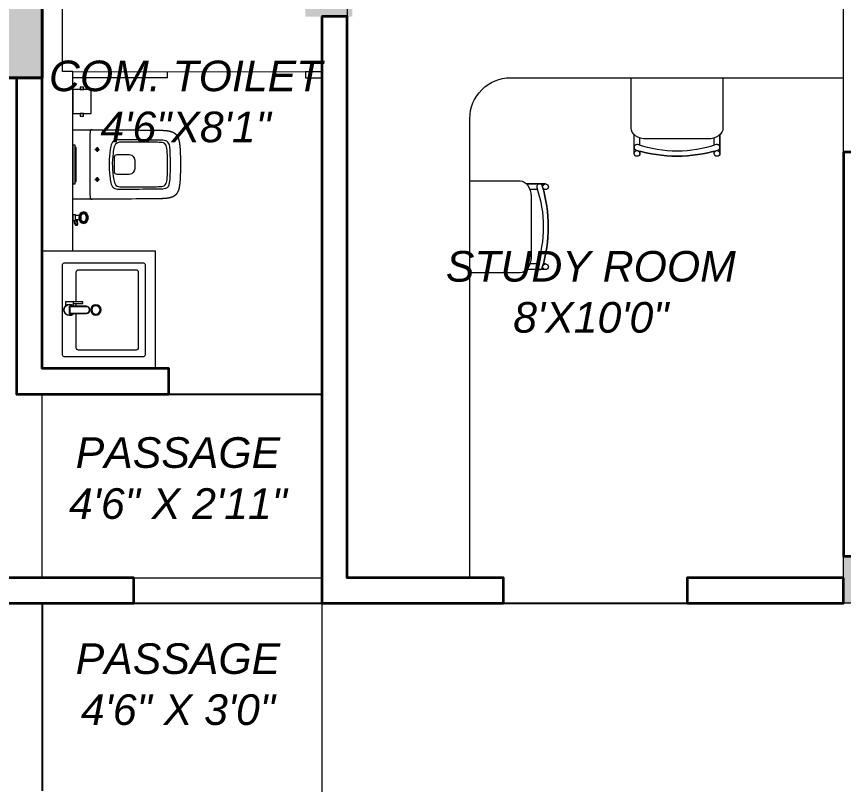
# Model space of a CAD drawing. Header units: millimetres. Extents: x 0 to 125073, y 0 to 71249.
# Drawn here: x 88084 to 92134, y 53511 to 57309 of the extents above; entities that cross this region are included whole.
import ezdxf
from ezdxf.lldxf.tags import DXFTag

# ---------------------------------------------------------------- set-up
doc = ezdxf.new("R2010")
doc.units = ezdxf.units.MM
doc.linetypes.add('DASH', pattern=[1, 0.5, -0.5])
for name, color, linetype, lineweight in [('DA_CARPET AREA RERA', 30, 'Continuous', 9), ('DA_COLUMN', 40, 'Continuous', 40), ('DA_DOTTED LINES', 8, 'DASH', 5), ('DA_TEXT IN SQ.FT', 193, 'Continuous', 9), ('DA_WALL', 7, 'Continuous', 35)]:
    doc.layers.add(name, color=color, linetype=linetype, lineweight=lineweight)
doc.layers.add('DA_COLUMN HATCH', color=251, linetype='Continuous')
doc.layers.add('DA_DOOR', color=35, linetype='Continuous')
doc.layers.add('DA_FURNITURE', color=102, linetype='Continuous', lineweight=5, true_color=0xc2666666)
doc.layers.add('DA_FURNITURE HIDDEN', color=102, linetype='Continuous', lineweight=5, true_color=0xc2666666)
doc.styles.get("Standard").update_dxf_attribs({"font": 'arial.ttf'})
tags = doc.linetypes.add('( Hidden )', pattern=[0.375, 0.25, -0.125]).pattern_tags.tags
tags[6:7] = [DXFTag(74, 4), DXFTag(75, 0), DXFTag(340, '0'), DXFTag(46, 1.0), DXFTag(50, 0.0), DXFTag(44, 0.0), DXFTag(45, 0.0)]
tags[4:5] = [DXFTag(74, 4), DXFTag(75, 0), DXFTag(340, '0'), DXFTag(46, 1.0), DXFTag(50, 0.0), DXFTag(44, 0.0), DXFTag(45, 0.0)]

# ---------------------------------------------------------------- blocks, each defined once
blk = doc.blocks.new('HYERY')
at = {"layer": 'DA_FURNITURE'}
for p, q in [((6069.1593, 1439.1836), (6069.1593, 1439.276)), ((6069.1873, 1439.223), (6069.1873, 1439.2596)), ((6069.5513, 1439.223), (6069.5513, 1439.2596)), ((6069.5793, 1439.1836), (6069.5793, 1439.276)), ((6069.1593, 1439.2128), (6069.1593, 1439.2144)), ((6069.5793, 1439.2128), (6069.5793, 1439.2144)), ((6069.1873, 1439.1836), (6069.1873, 1439.1943)), ((6069.5513, 1439.1836), (6069.5513, 1439.1944)), ((6068.7249, 1439.0338), (6068.6325, 1439.0338)), ((6068.6856, 1439.0058), (6068.649, 1439.0058)), ((6068.6957, 1439.0338), (6068.6941, 1439.0338)), ((6068.7249, 1439.0058), (6068.7142, 1439.0058)), ((6068.6856, 1438.6418), (6068.649, 1438.6418)), ((6068.7249, 1438.6418), (6068.7143, 1438.6418)), ((6068.7249, 1438.6138), (6068.6325, 1438.6138)), ((6068.6957, 1438.6138), (6068.6941, 1438.6138))]:
    blk.add_line(p, q, dxfattribs=at)
for points in [[(6070.1843, 1440.1542), (6067.7543, 1440.1542), (6067.7543, 1437.1042), (6068.3543, 1437.1042), (6068.3543, 1439.3542, -0.414214), (6068.5543, 1439.5542), (6070.1843, 1439.5542)], [(6069.1443, 1439.5542), (6069.5943, 1439.5542), (6069.5943, 1439.3079), (6069.5943, 1439.3079), (6069.5929, 1439.2974), (6069.5886, 1439.2874), (6069.5817, 1439.2781), (6069.5793, 1439.276), (6069.5793, 1439.1836, -0.414214), (6069.5653, 1439.1696, -0.414214), (6069.5513, 1439.1836), (6069.5513, 1439.1944), (6069.5448, 1439.1925), (6069.5202, 1439.1865), (6069.4953, 1439.1815), (6069.4703, 1439.1773), (6069.4451, 1439.1741), (6069.4199, 1439.1718), (6069.3945, 1439.1704), (6069.3693, 1439.1699), (6069.3441, 1439.1704), (6069.3188, 1439.1718), (6069.2936, 1439.1741), (6069.2684, 1439.1773), (6069.2434, 1439.1815), (6069.2185, 1439.1865), (6069.1939, 1439.1925), (6069.1873, 1439.1944), (6069.1873, 1439.1836, -0.414214), (6069.1733, 1439.1696, -0.414214), (6069.1593, 1439.1836), (6069.1593, 1439.276), (6069.157, 1439.2781), (6069.15, 1439.2874), (6069.1458, 1439.2974), (6069.1443, 1439.3079)], [(6068.3543, 1438.5988), (6068.3543, 1439.0488), (6068.6007, 1439.0488), (6068.6007, 1439.0488), (6068.6111, 1439.0474), (6068.6212, 1439.0431), (6068.6305, 1439.0362), (6068.6325, 1439.0338), (6068.7249, 1439.0338, -0.414214), (6068.7389, 1439.0198, -0.414214), (6068.7249, 1439.0058), (6068.7142, 1439.0058), (6068.7161, 1438.9993), (6068.722, 1438.9747), (6068.7271, 1438.9498), (6068.7312, 1438.9248), (6068.7345, 1438.8996), (6068.7368, 1438.8744), (6068.7382, 1438.849), (6068.7386, 1438.8238), (6068.7382, 1438.7986), (6068.7368, 1438.7733), (6068.7345, 1438.7481), (6068.7312, 1438.7229), (6068.7271, 1438.6979), (6068.722, 1438.673), (6068.7161, 1438.6484), (6068.7142, 1438.6418), (6068.7249, 1438.6418, -0.414214), (6068.7389, 1438.6278, -0.414214), (6068.7249, 1438.6138), (6068.6325, 1438.6138), (6068.6305, 1438.6115), (6068.6212, 1438.6045), (6068.6111, 1438.6003), (6068.6007, 1438.5988)]]:
    blk.add_lwpolyline(points, format="xyb", close=True, dxfattribs=at)
for points in [[(6069.5943, 1439.5542), (6069.5943, 1439.3079), (6069.5943, 1439.3079), (6069.5929, 1439.2974), (6069.5886, 1439.2874), (6069.5817, 1439.2781), (6069.5724, 1439.27), (6069.561, 1439.2633), (6069.548, 1439.2583), (6069.5339, 1439.2553), (6069.5193, 1439.2542), (6069.2193, 1439.2542), (6069.2193, 1439.2542), (6069.2047, 1439.2553), (6069.1906, 1439.2583), (6069.1777, 1439.2633), (6069.1663, 1439.27), (6069.157, 1439.2781), (6069.15, 1439.2874), (6069.1458, 1439.2974), (6069.1443, 1439.3079), (6069.1443, 1439.5542)], [(6068.3543, 1439.0488), (6068.6007, 1439.0488), (6068.6007, 1439.0488), (6068.6111, 1439.0474), (6068.6212, 1439.0431), (6068.6305, 1439.0362), (6068.6386, 1439.0269), (6068.6453, 1439.0155), (6068.6503, 1439.0025), (6068.6533, 1438.9885), (6068.6543, 1438.9738), (6068.6543, 1438.6738), (6068.6543, 1438.6738), (6068.6533, 1438.6592), (6068.6503, 1438.6451), (6068.6453, 1438.6322), (6068.6386, 1438.6208), (6068.6305, 1438.6115), (6068.6212, 1438.6045), (6068.6111, 1438.6003), (6068.6007, 1438.5988), (6068.3543, 1438.5988)]]:
    blk.add_lwpolyline(points, dxfattribs=at)
for points in [[(6069.5694, 1439.1994), (6069.5719, 1439.2005), (6069.5742, 1439.202), (6069.5761, 1439.2039), (6069.5777, 1439.2062), (6069.5787, 1439.2087), (6069.5793, 1439.2114), (6069.5793, 1439.2142), (6069.5787, 1439.2168), (6069.5777, 1439.2194), (6069.5762, 1439.2217), (6069.5743, 1439.2236), (6069.572, 1439.2252), (6069.5695, 1439.2262), (6069.5668, 1439.2268), (6069.564, 1439.2268), (6069.5613, 1439.2263), (6069.5379, 1439.2189), (6069.5143, 1439.2125), (6069.4905, 1439.207), (6069.4665, 1439.2026), (6069.4423, 1439.1991), (6069.418, 1439.1966), (6069.3936, 1439.1952), (6069.3693, 1439.1947), (6069.3451, 1439.1952), (6069.3207, 1439.1966), (6069.2964, 1439.1991), (6069.2722, 1439.2026), (6069.2481, 1439.207), (6069.2243, 1439.2125), (6069.2007, 1439.2189), (6069.1773, 1439.2263), (6069.1746, 1439.2268), (6069.1719, 1439.2268), (6069.1692, 1439.2262), (6069.1667, 1439.2252), (6069.1644, 1439.2236), (6069.1625, 1439.2217), (6069.161, 1439.2194), (6069.1599, 1439.2168), (6069.1594, 1439.2142), (6069.1594, 1439.2114), (6069.16, 1439.2087), (6069.161, 1439.2062), (6069.1625, 1439.2039), (6069.1645, 1439.202), (6069.1668, 1439.2005), (6069.1693, 1439.1994), (6069.1939, 1439.1925), (6069.2185, 1439.1865), (6069.2434, 1439.1815), (6069.2684, 1439.1773), (6069.2936, 1439.1741), (6069.3188, 1439.1718), (6069.3441, 1439.1704), (6069.3693, 1439.1699), (6069.3945, 1439.1704), (6069.4199, 1439.1718), (6069.4451, 1439.1741), (6069.4703, 1439.1773), (6069.4953, 1439.1815), (6069.5202, 1439.1865), (6069.5448, 1439.1925), (6069.5694, 1439.1994)], [(6068.7091, 1439.0239), (6068.7081, 1439.0264), (6068.7066, 1439.0287), (6068.7047, 1439.0306), (6068.7024, 1439.0322), (6068.6999, 1439.0332), (6068.6972, 1439.0338), (6068.6944, 1439.0338), (6068.6917, 1439.0332), (6068.6892, 1439.0322), (6068.6869, 1439.0307), (6068.685, 1439.0288), (6068.6834, 1439.0265), (6068.6824, 1439.024), (6068.6818, 1439.0213), (6068.6818, 1439.0185), (6068.6823, 1439.0158), (6068.6897, 1438.9924), (6068.6961, 1438.9688), (6068.7015, 1438.945), (6068.706, 1438.921), (6068.7095, 1438.8968), (6068.7119, 1438.8725), (6068.7134, 1438.8481), (6068.7139, 1438.8238), (6068.7134, 1438.7996), (6068.7119, 1438.7752), (6068.7095, 1438.7509), (6068.706, 1438.7267), (6068.7015, 1438.7027), (6068.6961, 1438.6788), (6068.6897, 1438.6552), (6068.6823, 1438.6318), (6068.6818, 1438.6291), (6068.6818, 1438.6264), (6068.6824, 1438.6237), (6068.6834, 1438.6212), (6068.685, 1438.6189), (6068.6869, 1438.617), (6068.6892, 1438.6155), (6068.6917, 1438.6144), (6068.6944, 1438.6139), (6068.6972, 1438.6139), (6068.6999, 1438.6145), (6068.7024, 1438.6155), (6068.7047, 1438.617), (6068.7066, 1438.619), (6068.7081, 1438.6213), (6068.7091, 1438.6238), (6068.7161, 1438.6484), (6068.722, 1438.673), (6068.7271, 1438.6979), (6068.7313, 1438.7229), (6068.7345, 1438.7481), (6068.7368, 1438.7733), (6068.7382, 1438.7986), (6068.7386, 1438.8238), (6068.7382, 1438.849), (6068.7368, 1438.8744), (6068.7345, 1438.8996), (6068.7313, 1438.9248), (6068.7271, 1438.9498), (6068.722, 1438.9747), (6068.7161, 1438.9993), (6068.7091, 1439.0239)]]:
    blk.add_lwpolyline(points, close=True, dxfattribs=at)
for centre in [(6069.1733, 1439.1836), (6069.5653, 1439.1836), (6068.7249, 1439.0198), (6068.7249, 1438.6278)]:
    blk.add_circle(centre, 0.014, dxfattribs=at)
blk = doc.blocks.new('A$C7B5F7F67-flat-2-flat-1-flat-2')
at = {"layer": 'DA_FURNITURE', "ltscale": 8}
for p, q in [((0.36, -0.0338), (0.0788, -0.0338)), ((0.0675, -0.045), (0.0675, -0.2128)), ((0.3713, -0.4163), (0.3713, -0.045)), ((0.0675, -0.2484), (0.0675, -0.2614)), ((0.0675, -0.2696), (0.0675, -0.4163)), ((0.0788, -0.4275), (0.36, -0.4275))]:
    blk.add_line(p, q, dxfattribs=at)
at = {"layer": 'DA_FURNITURE'}
for points in [[(0.0113, -0.4613), (0.3938, -0.4613), (0.3967, -0.4609), (0.3994, -0.4597), (0.4017, -0.458), (0.4035, -0.4556), (0.4046, -0.4529), (0.405, -0.45), (0.405, -0.0113), (0.4046, -0.0083), (0.4035, -0.0056), (0.4017, -0.0033), (0.3994, -0.0015), (0.3967, -0.0004), (0.3938, 0), (0.0113, 0), (0.0083, -0.0004), (0.0056, -0.0015), (0.0033, -0.0033), (0.0015, -0.0056), (0.0004, -0.0083), (0, -0.0113), (0, -0.45), (0.0004, -0.4529), (0.0015, -0.4556), (0.0033, -0.458), (0.0056, -0.4597), (0.0083, -0.4609)], [(0.1171, -0.2484), (0.0342, -0.2484), (0.0342, -0.2128), (0.1171, -0.2128), (0.126, -0.2152), (0.1325, -0.2217), (0.1349, -0.2306), (0.1325, -0.2395), (0.126, -0.246)], [(0.1171, -0.2463), (0.0363, -0.2463), (0.0363, -0.215), (0.1171, -0.215), (0.1249, -0.2171), (0.1307, -0.2228), (0.1327, -0.2306), (0.1307, -0.2384), (0.1249, -0.2442)], [(0.052, -0.2696), (0.052, -0.2614), (0.0997, -0.2614), (0.0997, -0.2696)]]:
    blk.add_lwpolyline(points, close=True, dxfattribs=at)
for points in [[(0.1171, -0.2128), (0.0342, -0.2128), (0.0342, -0.2484), (0.1171, -0.2484)], [(0.0163, -0.2523), (0.0163, -0.2523), (0.0163, -0.2724), (0.052, -0.2724), (0.052, -0.2524)]]:
    blk.add_lwpolyline(points, dxfattribs=at)
at = {"layer": 'DA_FURNITURE', "ltscale": 8}
for radius in [0.0253, 0.0205]:
    blk.add_circle((0.1637, -0.2304), radius, dxfattribs=at)
for centre, radius, start, end in [((0.0788, -0.045), 0.0113, 90, 180), ((0.36, -0.045), 0.0113, 360, 90), ((0.0342, -0.2306), 0.0281, 39.2551, 320.7449), ((0.0342, -0.2306), 0.026, 43.2723, 316.7277), ((0.0788, -0.4163), 0.0113, 180, 270), ((0.36, -0.4163), 0.0113, 270, 360)]:
    blk.add_arc(centre, radius, start, end, dxfattribs=at)
blk = doc.blocks.new('wc2')
at = {"layer": 'DA_FURNITURE'}
for p, q in [((-0.5973, -0.2609), (-0.6148, -0.2609)), ((-0.5973, -0.2814), (-0.6148, -0.2814))]:
    blk.add_line(p, q, dxfattribs=at)
for points in [[(-0.5758, 0.3562), (-0.5758, 0.3678), (-0.5921, 0.3678), (-0.5921, 0.3562)], [(-0.5384, 0.2388), (-0.5384, 0.3562), (-0.6288, 0.3562), (-0.6288, 0.2388)], [(-0.5758, 0.2257), (-0.5758, 0.2388), (-0.5921, 0.2388), (-0.5921, 0.2257)], [(-0.6288, -0.1808), (-0.6288, 0.0535), (-0.6288, 0.1121), (-0.6288, 0.1414), (-0.6288, 0.1561), (-0.6288, 0.1597), (-0.6288, 0.16), (-0.6288, 0.16), (-0.6288, 0.1601), (-0.6288, 0.1601), (-0.6288, 0.1601), (-0.6288, 0.1601), (-0.6287, 0.1601), (-0.6287, 0.1601), (-0.6285, 0.1601), (-0.6281, 0.1601), (-0.6277, 0.1601), (-0.6273, 0.1601), (-0.6269, 0.1601), (-0.6265, 0.1601), (-0.6261, 0.1601), (-0.6257, 0.1601), (-0.6253, 0.1601), (-0.6248, 0.1601), (-0.6244, 0.1601), (-0.624, 0.1601), (-0.6236, 0.1601), (-0.6231, 0.1601), (-0.6227, 0.1601), (-0.6223, 0.1601), (-0.6218, 0.1601), (-0.6214, 0.16), (-0.6209, 0.16), (-0.6205, 0.16), (-0.62, 0.16), (-0.6196, 0.16), (-0.6191, 0.16), (-0.6186, 0.16), (-0.6182, 0.16), (-0.6177, 0.16), (-0.6172, 0.16), (-0.6168, 0.16), (-0.6163, 0.16), (-0.6158, 0.16), (-0.6148, 0.16), (-0.6138, 0.16), (-0.6128, 0.16), (-0.6118, 0.16), (-0.6108, 0.16), (-0.6098, 0.16), (-0.6088, 0.16), (-0.6077, 0.16), (-0.6067, 0.16), (-0.6056, 0.16), (-0.6046, 0.16), (-0.6035, 0.16), (-0.6024, 0.16), (-0.6013, 0.16), (-0.6003, 0.16), (-0.5992, 0.16), (-0.5981, 0.16), (-0.597, 0.16), (-0.5958, 0.16), (-0.5947, 0.16), (-0.5936, 0.16), (-0.5925, 0.16), (-0.5914, 0.16), (-0.5902, 0.16), (-0.588, 0.16), (-0.5857, 0.16), (-0.5811, 0.16), (-0.5788, 0.16), (-0.5766, 0.16), (-0.5743, 0.16), (-0.572, 0.16), (-0.5709, 0.16), (-0.5698, 0.16), (-0.5687, 0.16), (-0.5675, 0.16), (-0.5664, 0.16), (-0.5653, 0.16), (-0.5642, 0.16), (-0.5631, 0.16), (-0.562, 0.16), (-0.5609, 0.16), (-0.5599, 0.16), (-0.5588, 0.16), (-0.5577, 0.16), (-0.5567, 0.16), (-0.5556, 0.16), (-0.5546, 0.16), (-0.5535, 0.16), (-0.5525, 0.16), (-0.5515, 0.16), (-0.5505, 0.16), (-0.5495, 0.16), (-0.5485, 0.16), (-0.5475, 0.16), (-0.5471, 0.16), (-0.5466, 0.16), (-0.5461, 0.16), (-0.5456, 0.16), (-0.5452, 0.16), (-0.5447, 0.16), (-0.5442, 0.16), (-0.5438, 0.16), (-0.5433, 0.16), (-0.5428, 0.16), (-0.5424, 0.16), (-0.5419, 0.16), (-0.5415, 0.16), (-0.541, 0.16), (-0.5406, 0.16), (-0.5402, 0.16), (-0.5397, 0.1599), (-0.5393, 0.1599), (-0.5389, 0.1599), (-0.5385, 0.1599), (-0.538, 0.1599), (-0.5376, 0.1599), (-0.5372, 0.1599), (-0.5368, 0.1599), (-0.5364, 0.1599), (-0.536, 0.1599), (-0.5356, 0.1599), (-0.5352, 0.1599), (-0.5348, 0.1599), (-0.5344, 0.1599), (-0.5343, 0.1599), (-0.5343, 0.1599), (-0.5343, 0.1599), (-0.5343, 0.1599), (-0.5343, 0.1599), (-0.5343, 0.1599), (-0.5342, 0.1599), (-0.5342, 0.1599), (-0.534, 0.1599), (-0.5333, 0.1599), (-0.5304, 0.1599), (-0.5276, 0.1599), (-0.5219, 0.1598), (-0.519, 0.1598), (-0.5183, 0.1598), (-0.5179, 0.1598), (-0.5178, 0.1598), (-0.5177, 0.1598), (-0.5177, 0.1598), (-0.5177, 0.1598), (-0.5177, 0.1598), (-0.5176, 0.1598), (-0.5176, 0.1598), (-0.5174, 0.1598), (-0.5167, 0.1598), (-0.5052, 0.1597), (-0.4938, 0.1596), (-0.4824, 0.1595), (-0.4709, 0.1594), (-0.4595, 0.1594), (-0.4138, 0.1591), (-0.4023, 0.1591), (-0.3909, 0.159), (-0.3852, 0.1589), (-0.3794, 0.1589), (-0.368, 0.1588), (-0.3451, 0.1587), (-0.3222, 0.1585), (-0.2993, 0.1583), (-0.2878, 0.1583), (-0.2763, 0.1582), (-0.2649, 0.1581), (-0.2534, 0.1581), (-0.252, 0.1581), (-0.2516, 0.1581), (-0.2515, 0.1581), (-0.2514, 0.1581), (-0.2514, 0.1581), (-0.2513, 0.1581), (-0.2513, 0.1581), (-0.251, 0.158), (-0.2495, 0.158), (-0.2467, 0.158), (-0.241, 0.158), (-0.2353, 0.158), (-0.2296, 0.1579), (-0.2267, 0.1579), (-0.2239, 0.1579), (-0.221, 0.1579), (-0.2182, 0.1578), (-0.2153, 0.1578), (-0.2124, 0.1577), (-0.2096, 0.1577), (-0.2067, 0.1576), (-0.2039, 0.1576), (-0.201, 0.1575), (-0.1982, 0.1574), (-0.1968, 0.1573), (-0.1953, 0.1573), (-0.1939, 0.1572), (-0.1925, 0.1572), (-0.1911, 0.1571), (-0.1896, 0.157), (-0.1882, 0.157), (-0.1868, 0.1569), (-0.1854, 0.1568), (-0.185, 0.1568), (-0.185, 0.1568), (-0.185, 0.1568), (-0.185, 0.1568), (-0.1849, 0.1568), (-0.1849, 0.1568), (-0.1848, 0.1568), (-0.1845, 0.1568), (-0.1831, 0.1567), (-0.1817, 0.1566), (-0.1804, 0.1565), (-0.179, 0.1564), (-0.1777, 0.1563), (-0.1763, 0.1562), (-0.1749, 0.1561), (-0.1736, 0.156), (-0.1722, 0.1558), (-0.1708, 0.1557), (-0.1695, 0.1555), (-0.1681, 0.1554), (-0.1668, 0.1552), (-0.1661, 0.1551), (-0.1654, 0.155), (-0.1647, 0.1549), (-0.164, 0.1548), (-0.1634, 0.1547), (-0.1627, 0.1546), (-0.162, 0.1545), (-0.1613, 0.1544), (-0.1607, 0.1542), (-0.16, 0.1541), (-0.1593, 0.154), (-0.1586, 0.1539), (-0.158, 0.1538), (-0.1573, 0.1536), (-0.1566, 0.1535), (-0.156, 0.1533), (-0.1553, 0.1532), (-0.1546, 0.1531), (-0.154, 0.1529), (-0.1536, 0.1528), (-0.1535, 0.1528), (-0.1534, 0.1528), (-0.1534, 0.1528), (-0.1533, 0.1528), (-0.1527, 0.1526), (-0.1521, 0.1525), (-0.1515, 0.1523), (-0.1509, 0.1522), (-0.1503, 0.152), (-0.1497, 0.1519), (-0.1491, 0.1517), (-0.1486, 0.1515), (-0.148, 0.1513), (-0.1474, 0.1512), (-0.1468, 0.151), (-0.1462, 0.1508), (-0.1456, 0.1506), (-0.1451, 0.1504), (-0.1445, 0.1502), (-0.1439, 0.15), (-0.1433, 0.1498), (-0.1427, 0.1496), (-0.1422, 0.1494), (-0.1416, 0.1491), (-0.141, 0.1489), (-0.1405, 0.1487), (-0.1399, 0.1484), (-0.1393, 0.1482), (-0.1388, 0.1479), (-0.1382, 0.1477), (-0.1377, 0.1474), (-0.1371, 0.1471), (-0.1366, 0.1469), (-0.136, 0.1466), (-0.1355, 0.1463), (-0.135, 0.146), (-0.1344, 0.1457), (-0.1339, 0.1454), (-0.1334, 0.1451), (-0.1329, 0.1448), (-0.1323, 0.1444), (-0.1318, 0.1441), (-0.1313, 0.1438), (-0.1308, 0.1434), (-0.1303, 0.1431), (-0.1298, 0.1427), (-0.1293, 0.1424), (-0.1288, 0.142), (-0.1283, 0.1416), (-0.1279, 0.1412), (-0.1277, 0.1411), (-0.1277, 0.1411), (-0.1277, 0.1411), (-0.1277, 0.1411), (-0.1277, 0.1411), (-0.1277, 0.1411), (-0.1275, 0.141), (-0.127, 0.1406), (-0.1266, 0.1401), (-0.1261, 0.1397), (-0.1256, 0.1393), (-0.1252, 0.1388), (-0.1247, 0.1384), (-0.1242, 0.138), (-0.1238, 0.1375), (-0.1234, 0.137), (-0.1229, 0.1366), (-0.1225, 0.1361), (-0.1221, 0.1356), (-0.1217, 0.1352), (-0.1213, 0.1347), (-0.1209, 0.1342), (-0.1205, 0.1337), (-0.1201, 0.1332), (-0.1198, 0.1327), (-0.1194, 0.1322), (-0.1191, 0.1317), (-0.1187, 0.1312), (-0.1184, 0.1307), (-0.118, 0.1301), (-0.1177, 0.1296), (-0.1173, 0.1291), (-0.117, 0.1285), (-0.1167, 0.128), (-0.1164, 0.1275), (-0.1161, 0.1269), (-0.1158, 0.1264), (-0.1155, 0.1258), (-0.1152, 0.1253), (-0.1149, 0.1247), (-0.1146, 0.1241), (-0.1144, 0.1236), (-0.1141, 0.123), (-0.1138, 0.1224), (-0.1136, 0.1219), (-0.1133, 0.1213), (-0.1131, 0.1207), (-0.1128, 0.1201), (-0.1126, 0.1195), (-0.1124, 0.119), (-0.1121, 0.1184), (-0.1119, 0.1178), (-0.1117, 0.1172), (-0.1115, 0.1166), (-0.1113, 0.116), (-0.1111, 0.1154), (-0.1109, 0.1148), (-0.1107, 0.1142), (-0.1105, 0.1136), (-0.1103, 0.113), (-0.1101, 0.1124), (-0.1099, 0.1117), (-0.1098, 0.1111), (-0.1096, 0.1105), (-0.1094, 0.1099), (-0.1092, 0.1093), (-0.1091, 0.1087), (-0.1089, 0.1081), (-0.1088, 0.1074), (-0.1086, 0.1068), (-0.1085, 0.1062), (-0.1083, 0.1056), (-0.1082, 0.105), (-0.108, 0.1043), (-0.1079, 0.1037), (-0.1078, 0.1031), (-0.1076, 0.1025), (-0.1075, 0.1018), (-0.1073, 0.1006), (-0.107, 0.0993), (-0.1068, 0.0981), (-0.1066, 0.0968), (-0.1064, 0.0956), (-0.1062, 0.0944), (-0.106, 0.0931), (-0.1058, 0.0919), (-0.1056, 0.0907), (-0.1054, 0.0894), (-0.1053, 0.0888), (-0.1053, 0.0885), (-0.1053, 0.0884), (-0.1053, 0.0883), (-0.1053, 0.0883), (-0.1053, 0.0882), (-0.1051, 0.0868), (-0.1049, 0.0854), (-0.1047, 0.084), (-0.1045, 0.0827), (-0.1044, 0.0813), (-0.1042, 0.0799), (-0.1041, 0.0785), (-0.1039, 0.0771), (-0.1038, 0.0757), (-0.1037, 0.0743), (-0.1036, 0.0729), (-0.1034, 0.0715), (-0.1033, 0.0701), (-0.1032, 0.0687), (-0.1031, 0.0674), (-0.103, 0.066), (-0.1029, 0.0646), (-0.1028, 0.0632), (-0.1028, 0.0618), (-0.1027, 0.0604), (-0.1026, 0.059), (-0.1025, 0.0576), (-0.1025, 0.0562), (-0.1024, 0.0548), (-0.1023, 0.0534), (-0.1023, 0.052), (-0.1022, 0.0506), (-0.1021, 0.0478), (-0.102, 0.045), (-0.102, 0.0422), (-0.1019, 0.0394), (-0.1018, 0.0366), (-0.1017, 0.0338), (-0.1017, 0.031), (-0.1016, 0.0254), (-0.1015, 0.024), (-0.1015, 0.0234), (-0.1015, 0.0226), (-0.1014, 0.0198), (-0.1014, 0.0169), (-0.1013, 0.0141), (-0.1013, 0.0112), (-0.1012, 0.0084), (-0.1012, 0.0055), (-0.1012, 0.0026), (-0.1012, -0.0002), (-0.1011, -0.0031), (-0.1011, -0.0059), (-0.1011, -0.0088), (-0.1011, -0.0116), (-0.1011, -0.0145), (-0.1011, -0.0174), (-0.1012, -0.0202), (-0.1012, -0.0231), (-0.1012, -0.0259), (-0.1012, -0.0288), (-0.1013, -0.0317), (-0.1013, -0.0345), (-0.1014, -0.0374), (-0.1014, -0.0402), (-0.1015, -0.0431), (-0.1016, -0.0487), (-0.1017, -0.0543), (-0.1018, -0.057), (-0.1019, -0.0598), (-0.1019, -0.0626), (-0.102, -0.0654), (-0.1021, -0.0682), (-0.1022, -0.071), (-0.1023, -0.0724), (-0.1023, -0.0738), (-0.1024, -0.0752), (-0.1024, -0.0766), (-0.1025, -0.078), (-0.1026, -0.0794), (-0.1026, -0.0808), (-0.1027, -0.0822), (-0.1028, -0.0836), (-0.1029, -0.085), (-0.103, -0.0864), (-0.1031, -0.0878), (-0.1032, -0.0892), (-0.1033, -0.0906), (-0.1034, -0.092), (-0.1035, -0.0934), (-0.1036, -0.0948), (-0.1038, -0.0962), (-0.1039, -0.0976), (-0.104, -0.0989), (-0.1042, -0.1003), (-0.1043, -0.1017), (-0.1045, -0.1031), (-0.1046, -0.1045), (-0.1048, -0.1059), (-0.105, -0.1073), (-0.1051, -0.108), (-0.1051, -0.108), (-0.1051, -0.108), (-0.1051, -0.1081), (-0.1051, -0.1083), (-0.1052, -0.1086), (-0.1053, -0.1098), (-0.1055, -0.111), (-0.1057, -0.1123), (-0.1059, -0.1135), (-0.1061, -0.1148), (-0.1063, -0.116), (-0.1065, -0.1173), (-0.1067, -0.1185), (-0.1069, -0.1198), (-0.1071, -0.121), (-0.1074, -0.1223), (-0.1075, -0.1229), (-0.1076, -0.1235), (-0.1078, -0.1242), (-0.1079, -0.1248), (-0.108, -0.1254), (-0.1082, -0.126), (-0.1083, -0.1267), (-0.1085, -0.1273), (-0.1086, -0.1279), (-0.1088, -0.1285), (-0.1089, -0.1292), (-0.1091, -0.1298), (-0.1092, -0.1304), (-0.1094, -0.131), (-0.1096, -0.1316), (-0.1098, -0.1323), (-0.1099, -0.1329), (-0.1101, -0.1335), (-0.1103, -0.1341), (-0.1105, -0.1347), (-0.1107, -0.1353), (-0.1109, -0.1359), (-0.1111, -0.1365), (-0.1113, -0.1371), (-0.1115, -0.1377), (-0.1117, -0.1383), (-0.112, -0.1389), (-0.1122, -0.1395), (-0.1124, -0.1401), (-0.1126, -0.1407), (-0.1129, -0.1413), (-0.1131, -0.1419), (-0.1134, -0.1425), (-0.1136, -0.143), (-0.1139, -0.1436), (-0.1142, -0.1442), (-0.1144, -0.1448), (-0.1147, -0.1453), (-0.115, -0.1459), (-0.1153, -0.1464), (-0.1156, -0.147), (-0.1159, -0.1476), (-0.1162, -0.1481), (-0.1165, -0.1487), (-0.1168, -0.1492), (-0.1171, -0.1497), (-0.1174, -0.1503), (-0.1178, -0.1508), (-0.1181, -0.1513), (-0.1185, -0.1519), (-0.1188, -0.1524), (-0.1192, -0.1529), (-0.1195, -0.1534), (-0.1199, -0.1539), (-0.1203, -0.1544), (-0.1207, -0.1549), (-0.1211, -0.1554), (-0.1215, -0.1559), (-0.1219, -0.1564), (-0.1223, -0.1568), (-0.1227, -0.1573), (-0.1231, -0.1578), (-0.1235, -0.1582), (-0.124, -0.1587), (-0.1244, -0.1591), (-0.1249, -0.1596), (-0.1253, -0.16), (-0.1258, -0.1605), (-0.1263, -0.1609), (-0.1268, -0.1613), (-0.1268, -0.1614), (-0.1269, -0.1614), (-0.1269, -0.1614), (-0.1269, -0.1615), (-0.1271, -0.1616), (-0.1273, -0.1618), (-0.1278, -0.1622), (-0.1282, -0.1625), (-0.1287, -0.1629), (-0.1292, -0.1633), (-0.1297, -0.1636), (-0.1302, -0.164), (-0.1307, -0.1644), (-0.1312, -0.1647), (-0.1317, -0.165), (-0.1322, -0.1654), (-0.1327, -0.1657), (-0.1333, -0.166), (-0.1338, -0.1663), (-0.1343, -0.1666), (-0.1348, -0.1669), (-0.1354, -0.1672), (-0.1359, -0.1675), (-0.1364, -0.1678), (-0.137, -0.1681), (-0.1375, -0.1683), (-0.1381, -0.1686), (-0.1386, -0.1688), (-0.1392, -0.1691), (-0.1397, -0.1693), (-0.1403, -0.1696), (-0.1409, -0.1698), (-0.1414, -0.17), (-0.142, -0.1703), (-0.1425, -0.1705), (-0.1431, -0.1707), (-0.1437, -0.1709), (-0.1443, -0.1711), (-0.1448, -0.1713), (-0.1454, -0.1715), (-0.146, -0.1717), (-0.1466, -0.1719), (-0.1472, -0.1721), (-0.1477, -0.1723), (-0.1483, -0.1724), (-0.1489, -0.1726), (-0.1495, -0.1728), (-0.1501, -0.1729), (-0.1507, -0.1731), (-0.1513, -0.1732), (-0.1519, -0.1734), (-0.1521, -0.1735), (-0.1522, -0.1735), (-0.1523, -0.1735), (-0.1525, -0.1735), (-0.1531, -0.1737), (-0.1538, -0.1739), (-0.1545, -0.174), (-0.1551, -0.1742), (-0.1558, -0.1743), (-0.1565, -0.1744), (-0.1571, -0.1746), (-0.1578, -0.1747), (-0.1585, -0.1748), (-0.1591, -0.175), (-0.1598, -0.1751), (-0.1605, -0.1752), (-0.1612, -0.1753), (-0.1618, -0.1754), (-0.1625, -0.1756), (-0.1632, -0.1757), (-0.1638, -0.1758), (-0.1645, -0.1759), (-0.1652, -0.176), (-0.1659, -0.1761), (-0.1665, -0.1761), (-0.1672, -0.1762), (-0.1686, -0.1764), (-0.1699, -0.1766), (-0.1713, -0.1767), (-0.1727, -0.1769), (-0.174, -0.177), (-0.1754, -0.1771), (-0.1767, -0.1772), (-0.1781, -0.1773), (-0.1795, -0.1774), (-0.1808, -0.1775), (-0.1822, -0.1776), (-0.1835, -0.1777), (-0.1836, -0.1777), (-0.1836, -0.1777), (-0.1836, -0.1777), (-0.1836, -0.1777), (-0.1837, -0.1777), (-0.1837, -0.1777), (-0.1841, -0.1777), (-0.1848, -0.1778), (-0.1862, -0.1779), (-0.1877, -0.1779), (-0.1891, -0.178), (-0.1905, -0.1781), (-0.1919, -0.1781), (-0.1934, -0.1782), (-0.1948, -0.1783), (-0.1962, -0.1783), (-0.1976, -0.1784), (-0.1991, -0.1784), (-0.2005, -0.1785), (-0.2033, -0.1785), (-0.2062, -0.1786), (-0.209, -0.1787), (-0.2119, -0.1787), (-0.2148, -0.1788), (-0.2176, -0.1788), (-0.2205, -0.1789), (-0.2233, -0.1789), (-0.2262, -0.1789), (-0.229, -0.1789), (-0.2319, -0.179), (-0.2376, -0.179), (-0.2433, -0.179), (-0.249, -0.179), (-0.2504, -0.179), (-0.2518, -0.179), (-0.2547, -0.1791), (-0.2604, -0.1791), (-0.2719, -0.1792), (-0.2833, -0.1792), (-0.3062, -0.1794), (-0.312, -0.1795), (-0.3148, -0.1795), (-0.3163, -0.1795), (-0.3166, -0.1795), (-0.3166, -0.1795), (-0.3166, -0.1795), (-0.3167, -0.1795), (-0.3168, -0.1795), (-0.3169, -0.1795), (-0.3173, -0.1795), (-0.3187, -0.1795), (-0.3416, -0.1797), (-0.3875, -0.18), (-0.4104, -0.1801), (-0.4333, -0.1802), (-0.4448, -0.1803), (-0.4476, -0.1803), (-0.4491, -0.1803), (-0.4498, -0.1803), (-0.45, -0.1804), (-0.45, -0.1804), (-0.45, -0.1804), (-0.45, -0.1804), (-0.45, -0.1804), (-0.4501, -0.1804), (-0.4502, -0.1804), (-0.4531, -0.1804), (-0.4645, -0.1804), (-0.4873, -0.1806), (-0.4987, -0.1806), (-0.5044, -0.1807), (-0.5102, -0.1807), (-0.5159, -0.1807), (-0.5162, -0.1807), (-0.5163, -0.1807), (-0.5164, -0.1807), (-0.5164, -0.1807), (-0.5164, -0.1807), (-0.5164, -0.1807), (-0.5164, -0.1807), (-0.5164, -0.1807), (-0.5166, -0.1807), (-0.517, -0.1807), (-0.5177, -0.1807), (-0.5205, -0.1808), (-0.5262, -0.1808), (-0.5319, -0.1809), (-0.5326, -0.1809), (-0.5328, -0.1809), (-0.5329, -0.1809), (-0.533, -0.1809), (-0.533, -0.1809), (-0.533, -0.1809), (-0.533, -0.1809), (-0.533, -0.1809), (-0.5331, -0.1809), (-0.5333, -0.1809), (-0.5337, -0.1809), (-0.5341, -0.1809), (-0.5341, -0.1809), (-0.5342, -0.1809), (-0.5342, -0.1809), (-0.5342, -0.1809), (-0.5342, -0.1809), (-0.5342, -0.1809), (-0.5342, -0.1809), (-0.5342, -0.1809), (-0.5342, -0.1809), (-0.5346, -0.1809), (-0.535, -0.1809), (-0.5354, -0.1809), (-0.5358, -0.1809), (-0.5362, -0.181), (-0.5366, -0.181), (-0.537, -0.181), (-0.5374, -0.181), (-0.5378, -0.181), (-0.5382, -0.181), (-0.5387, -0.181), (-0.5391, -0.181), (-0.5395, -0.181), (-0.54, -0.181), (-0.5404, -0.181), (-0.5408, -0.181), (-0.5413, -0.181), (-0.5417, -0.181), (-0.5422, -0.181), (-0.5426, -0.181), (-0.5431, -0.181), (-0.5435, -0.181), (-0.544, -0.181), (-0.5445, -0.181), (-0.5449, -0.181), (-0.5454, -0.181), (-0.5459, -0.181), (-0.5464, -0.181), (-0.5468, -0.181), (-0.5473, -0.181), (-0.5483, -0.181), (-0.5493, -0.181), (-0.5503, -0.181), (-0.5513, -0.181), (-0.5523, -0.181), (-0.5533, -0.181), (-0.5544, -0.181), (-0.5554, -0.181), (-0.5565, -0.181), (-0.5575, -0.181), (-0.5586, -0.181), (-0.5597, -0.181), (-0.5607, -0.181), (-0.5618, -0.181), (-0.5629, -0.181), (-0.564, -0.1809), (-0.5651, -0.1809), (-0.5662, -0.1809), (-0.5673, -0.1809), (-0.5685, -0.1809), (-0.5696, -0.1809), (-0.5707, -0.1809), (-0.5718, -0.1809), (-0.573, -0.1809), (-0.5752, -0.1809), (-0.5775, -0.1809), (-0.5798, -0.1809), (-0.5844, -0.1809), (-0.5867, -0.1809), (-0.5889, -0.1809), (-0.5912, -0.1809), (-0.5923, -0.1809), (-0.5935, -0.1809), (-0.5946, -0.1809), (-0.5957, -0.1809), (-0.5968, -0.1809), (-0.5979, -0.1809), (-0.599, -0.1809), (-0.6001, -0.1808), (-0.6012, -0.1808), (-0.6023, -0.1808), (-0.6034, -0.1808), (-0.6045, -0.1808), (-0.6055, -0.1808), (-0.6066, -0.1808), (-0.6076, -0.1808), (-0.6087, -0.1808), (-0.6097, -0.1808), (-0.6107, -0.1808), (-0.6117, -0.1808), (-0.6127, -0.1808), (-0.6137, -0.1808), (-0.6147, -0.1808), (-0.6157, -0.1808), (-0.6162, -0.1808), (-0.6167, -0.1808), (-0.6171, -0.1808), (-0.6176, -0.1808), (-0.6181, -0.1808), (-0.6185, -0.1808), (-0.619, -0.1808), (-0.6195, -0.1808), (-0.6199, -0.1808), (-0.6204, -0.1808), (-0.6208, -0.1808), (-0.6213, -0.1808), (-0.6217, -0.1808), (-0.6222, -0.1808), (-0.6226, -0.1808), (-0.6231, -0.1808), (-0.6235, -0.1808), (-0.6239, -0.1808), (-0.6243, -0.1808), (-0.6248, -0.1808), (-0.6252, -0.1808), (-0.6256, -0.1808), (-0.626, -0.1808), (-0.6264, -0.1808), (-0.6268, -0.1808), (-0.6272, -0.1808), (-0.6276, -0.1808), (-0.628, -0.1808), (-0.6284, -0.1808), (-0.6288, -0.1808)], [(-0.6174, -0.1051), (-0.6174, 0.0844), (-0.6288, 0.0844), (-0.6288, -0.1051)], [(-0.6117, -0.0938), (-0.6117, 0.073), (-0.6174, 0.073), (-0.6174, -0.0938)], [(-0.6288, -0.2851), (-0.6148, -0.2851), (-0.6148, -0.2572), (-0.6288, -0.2572)]]:
    blk.add_lwpolyline(points, close=True, dxfattribs=at)
for points in [[(-0.5198, 0.0632), (-0.4971, 0.0632)], [(-0.5085, 0.0746), (-0.5085, 0.0519)], [(-0.5085, -0.0724), (-0.5085, -0.0951)], [(-0.5198, -0.0837), (-0.4971, -0.0837)]]:
    blk.add_lwpolyline(points, dxfattribs=at)
at = {"layer": 'DA_FURNITURE', "extrusion": (0, 0, -1)}
for major_axis, ratio in [((0, 0.028), 0.833333), ((0, 0.0233), 0.8), ((0, 0.0186), 0.75)]:
    blk.add_ellipse((-0.5756, -0.2711), major_axis=major_axis, ratio=ratio, start_param=3.141593, end_param=9.424778, dxfattribs=at)
at = {"layer": 'DA_FURNITURE'}
for points, knots in [([(-0.5343, 0.1599), (-0.5361, 0.1599), (-0.5383, 0.1602), (-0.54, 0.1593), (-0.5421, 0.1583), (-0.5425, 0.1555), (-0.5429, 0.1534), (-0.545, 0.143), (-0.5444, 0.1321), (-0.5445, 0.1215), (-0.5447, 0.0993), (-0.5446, 0.077), (-0.5447, 0.0547), (-0.5447, 0.033), (-0.5447, 0.0112), (-0.5448, -0.0105), (-0.5447, -0.0549), (-0.545, -0.0994), (-0.5445, -0.1439), (-0.5444, -0.1544), (-0.5449, -0.1652), (-0.5427, -0.1755), (-0.5422, -0.1775), (-0.5417, -0.1797), (-0.5396, -0.1805), (-0.538, -0.1811), (-0.536, -0.181), (-0.5342, -0.1809)], [0, 0, 0, 0, 1, 1, 1, 2, 2, 2, 3, 3, 3, 4, 4, 4, 5, 5, 5, 6, 6, 6, 7, 7, 7, 8, 8, 8, 9, 9, 9, 9]), ([(-0.1501, -0.0105), (-0.1502, -0.0326), (-0.1503, -0.0549), (-0.1517, -0.077), (-0.1523, -0.0873), (-0.153, -0.0982), (-0.156, -0.1082), (-0.1573, -0.1125), (-0.1593, -0.1171), (-0.1625, -0.1204), (-0.1653, -0.1234), (-0.1692, -0.1253), (-0.1731, -0.1265), (-0.1828, -0.1294), (-0.1933, -0.1295), (-0.2033, -0.1298), (-0.2143, -0.1301), (-0.2252, -0.1302), (-0.2362, -0.1302), (-0.2584, -0.1304), (-0.2806, -0.1305), (-0.3029, -0.1307), (-0.325, -0.1308), (-0.3472, -0.131), (-0.3693, -0.1312), (-0.3804, -0.1313), (-0.3914, -0.1315), (-0.4025, -0.1314), (-0.4119, -0.1314), (-0.4218, -0.1303), (-0.4294, -0.1243), (-0.4367, -0.1183), (-0.4399, -0.1092), (-0.442, -0.1003), (-0.4444, -0.0898), (-0.4459, -0.0792), (-0.4473, -0.0685), (-0.4502, -0.0467), (-0.4513, -0.0246), (-0.4509, -0.0025), (-0.4505, 0.0195), (-0.4485, 0.0414), (-0.445, 0.0632), (-0.4433, 0.0732), (-0.4419, 0.0839), (-0.4374, 0.093), (-0.4333, 0.1011), (-0.4264, 0.1067), (-0.4177, 0.1089), (-0.4128, 0.1102), (-0.4076, 0.1104), (-0.4026, 0.1104), (-0.3972, 0.1104), (-0.3918, 0.1104), (-0.3864, 0.1103), (-0.3753, 0.1102), (-0.3642, 0.1102), (-0.353, 0.1101), (-0.3309, 0.1099), (-0.3087, 0.1097), (-0.2866, 0.1096), (-0.2646, 0.1094), (-0.2426, 0.1094), (-0.2205, 0.1092), (-0.2096, 0.109), (-0.1987, 0.1089), (-0.1878, 0.1079), (-0.1789, 0.1071), (-0.1692, 0.106), (-0.1626, 0.0993), (-0.1568, 0.0936), (-0.1551, 0.0852), (-0.1539, 0.0775), (-0.1524, 0.068), (-0.1518, 0.0584), (-0.1513, 0.0488), (-0.1504, 0.029), (-0.1502, 0.0093), (-0.1501, -0.0105)], [0, 0, 0, 0, 1, 1, 1, 2, 2, 2, 3, 3, 3, 4, 4, 4, 5, 5, 5, 6, 6, 6, 7, 7, 7, 8, 8, 8, 9, 9, 9, 10, 10, 10, 11, 11, 11, 12, 12, 12, 13, 13, 13, 14, 14, 14, 15, 15, 15, 16, 16, 16, 17, 17, 17, 18, 18, 18, 19, 19, 19, 20, 20, 20, 21, 21, 21, 22, 22, 22, 23, 23, 23, 24, 24, 24, 25, 25, 25, 26, 26, 26, 26]), ([(-0.1645, -0.0105), (-0.1646, -0.0326), (-0.1646, -0.0548), (-0.1663, -0.0768), (-0.1671, -0.0864), (-0.1678, -0.0969), (-0.1723, -0.1056), (-0.1767, -0.114), (-0.1851, -0.117), (-0.1939, -0.118), (-0.2044, -0.1193), (-0.2151, -0.1193), (-0.2256, -0.1194), (-0.2366, -0.1195), (-0.2476, -0.1194), (-0.2586, -0.1195), (-0.2807, -0.1195), (-0.3028, -0.1196), (-0.3249, -0.1196), (-0.3359, -0.1196), (-0.347, -0.1197), (-0.358, -0.1197), (-0.369, -0.1197), (-0.3799, -0.1199), (-0.3909, -0.1197), (-0.4001, -0.1195), (-0.41, -0.1187), (-0.4169, -0.1119), (-0.424, -0.1049), (-0.4262, -0.0948), (-0.428, -0.0855), (-0.4361, -0.0428), (-0.437, 0.0019), (-0.4311, 0.045), (-0.4297, 0.0554), (-0.4284, 0.0663), (-0.4252, 0.0764), (-0.4224, 0.0852), (-0.4172, 0.0929), (-0.4083, 0.0962), (-0.399, 0.0997), (-0.3884, 0.0988), (-0.3787, 0.0987), (-0.3677, 0.0987), (-0.3566, 0.0987), (-0.3456, 0.0987), (-0.3235, 0.0986), (-0.3014, 0.0986), (-0.2793, 0.0985), (-0.2572, 0.0985), (-0.2352, 0.0988), (-0.2132, 0.0982), (-0.2079, 0.0981), (-0.2026, 0.0978), (-0.1973, 0.0974), (-0.1928, 0.097), (-0.1882, 0.0965), (-0.1839, 0.0948), (-0.1753, 0.0916), (-0.1711, 0.0841), (-0.1691, 0.0756), (-0.1666, 0.0654), (-0.1659, 0.0549), (-0.1655, 0.0444), (-0.1651, 0.0335), (-0.1649, 0.0225), (-0.1647, 0.0116), (-0.1646, 0.0042), (-0.1645, -0.0031), (-0.1645, -0.0105)], [0, 0, 0, 0, 1, 1, 1, 2, 2, 2, 3, 3, 3, 4, 4, 4, 5, 5, 5, 6, 6, 6, 7, 7, 7, 8, 8, 8, 9, 9, 9, 10, 10, 10, 11, 11, 11, 12, 12, 12, 13, 13, 13, 14, 14, 14, 15, 15, 15, 16, 16, 16, 17, 17, 17, 18, 18, 18, 19, 19, 19, 20, 20, 20, 21, 21, 21, 22, 22, 22, 23, 23, 23, 23]), ([(-0.5085, 0.0703), (-0.5045, 0.0703), (-0.5013, 0.0672), (-0.5013, 0.0632), (-0.5013, 0.0593), (-0.5045, 0.0561), (-0.5085, 0.0561), (-0.5124, 0.0561), (-0.5156, 0.0593), (-0.5156, 0.0632), (-0.5156, 0.0672), (-0.5124, 0.0703), (-0.5085, 0.0703)], [0, 0, 0, 0, 1, 1, 1, 2, 2, 2, 3, 3, 3, 4, 4, 4, 4]), ([(-0.4119, -0.0595), (-0.4, -0.0596), (-0.3763, -0.0596), (-0.3644, -0.0595), (-0.3562, -0.0595), (-0.3474, -0.0596), (-0.3399, -0.0559), (-0.3273, -0.0495), (-0.3251, -0.0343), (-0.3243, -0.0217), (-0.3238, -0.016), (-0.3238, -0.005), (-0.3243, 0.0007), (-0.3251, 0.0134), (-0.3273, 0.0285), (-0.3399, 0.0349), (-0.3474, 0.0386), (-0.3562, 0.0385), (-0.3644, 0.0385), (-0.3644, 0.0385), (-0.3644, 0.0385), (-0.3644, 0.0385), (-0.3763, 0.0386), (-0.4, 0.0386), (-0.4119, 0.0385), (-0.4182, 0.0385), (-0.4236, 0.0333), (-0.4238, 0.027), (-0.4238, 0.027), (-0.4238, 0.027), (-0.4238, 0.027), (-0.4239, 0.0176), (-0.4241, -0.0011), (-0.4241, -0.0105), (-0.4241, -0.0199), (-0.4239, -0.0386), (-0.4238, -0.048), (-0.4236, -0.0543), (-0.4182, -0.0595), (-0.4119, -0.0595)], [0, 0, 0, 0, 1, 1, 1, 2, 2, 2, 3, 3, 3, 4, 4, 4, 5, 5, 5, 6, 6, 6, 7, 7, 7, 8, 8, 8, 9, 9, 9, 10, 10, 10, 11, 11, 11, 12, 12, 12, 13, 13, 13, 13]), ([(-0.5086, -0.0766), (-0.5046, -0.0766), (-0.5014, -0.0798), (-0.5014, -0.0837), (-0.5014, -0.0876), (-0.5046, -0.0908), (-0.5086, -0.0908), (-0.5125, -0.0908), (-0.5157, -0.0876), (-0.5157, -0.0837), (-0.5157, -0.0798), (-0.5125, -0.0766), (-0.5086, -0.0766)], [0, 0, 0, 0, 1, 1, 1, 2, 2, 2, 3, 3, 3, 4, 4, 4, 4]), ([(-0.6229, -0.2851), (-0.6227, -0.2865), (-0.6225, -0.2879), (-0.6219, -0.2913), (-0.6216, -0.2932), (-0.6206, -0.2978), (-0.6199, -0.3005), (-0.6178, -0.3045), (-0.6164, -0.3062), (-0.6133, -0.3078), (-0.6119, -0.3081), (-0.6094, -0.3082), (-0.608, -0.3081), (-0.6058, -0.3071), (-0.6049, -0.3064), (-0.6038, -0.3047), (-0.6035, -0.3037), (-0.6033, -0.302), (-0.6034, -0.3012), (-0.6037, -0.2987), (-0.6042, -0.2969), (-0.6052, -0.2933), (-0.6058, -0.2915), (-0.6068, -0.2874), (-0.6065, -0.2862), (-0.6058, -0.2844), (-0.6055, -0.2837), (-0.6033, -0.2814)], [0, 0, 0, 0, 0.111111, 0.111111, 0.222223, 0.222223, 0.376143, 0.376143, 0.530063, 0.530063, 0.640731, 0.640731, 0.73292, 0.73292, 0.792217, 0.792217, 0.840307, 0.840307, 0.888397, 0.888397, 0.996309, 0.996309, 1.104221, 1.104221, 1.307624, 1.307624, 1.422628, 1.422628, 1.422628, 1.422628]), ([(-0.62, -0.2851), (-0.6194, -0.2878), (-0.6177, -0.3017), (-0.6123, -0.3058), (-0.6037, -0.3045), (-0.6113, -0.2879), (-0.6088, -0.2835), (-0.6075, -0.2814)], [0, 0, 0, 0, 0.330819, 0.619422, 0.81589, 1.132999, 1.422628, 1.422628, 1.422628, 1.422628])]:
    blk.add_open_spline(points, degree=3, knots=knots, dxfattribs=at)
blk = doc.blocks.new('JHFDGWUY')
at = {"layer": 'DA_FURNITURE'}
for p, q in [((5943.5629, 1445.1591), (5944.7829, 1445.159)), ((5944.0279, 1445.1292), (5944.0279, 1445.1591)), ((5944.0279, 1445.1292), (5943.5629, 1445.1292)), ((5943.5629, 1444.2792), (5943.4129, 1444.2792))]:
    blk.add_line(p, q, dxfattribs=at)
for points in [[(5943.9679, 1443.7042), (5943.9679, 1444.2792), (5943.5629, 1444.2792), (5943.5629, 1445.1592), (5943.5129, 1445.1592), (5943.5129, 1446.1792), (5943.4129, 1446.1792), (5943.4129, 1443.7042)], [(5944.7029, 1445.1292), (5944.7829, 1445.1292), (5944.7829, 1445.159), (5944.7029, 1445.159)]]:
    blk.add_lwpolyline(points, close=True, dxfattribs=at)
blk.add_blockref('wc2', (5944.1917, 1444.7147), dxfattribs=at)
at = {"layer": 'DA_FURNITURE', "xscale": -1, "rotation": 180}
blk.add_blockref('A$C7B5F7F67-flat-2-flat-1-flat-2', (5943.5129, 1443.7611), dxfattribs=at)
at = {"layer": 'DA_FURNITURE HIDDEN'}
blk.add_blockref('HYERY', (-122.8464, 5.575), dxfattribs=at)
blk = doc.blocks.new('11TH 3')
at = {"layer": 'DA_CARPET AREA RERA'}
blk.add_lwpolyline([(6382.7862, 1435.562), (6377.3212, 1435.562), (6377.3212, 1435.712), (6376.2612, 1435.712), (6376.2612, 1435.562), (6373.2012, 1435.562), (6373.2012, 1438.737), (6370.6462, 1438.737), (6370.6462, 1439.187), (6369.2762, 1439.187), (6369.1262, 1439.187), (6369.1262, 1439.807), (6366.1012, 1439.807), (6366.1012, 1431.452), (6369.1512, 1431.452), (6369.1512, 1432.062), (6370.5662, 1432.062)], dxfattribs=at)
at = {"layer": 'DA_DOOR', "ltscale": 300}
for p, q in [((6369.8962, 1436.587), (6370.6462, 1436.587)), ((6369.2762, 1435.562), (6369.2762, 1434.642)), ((6369.7262, 1435.562), (6370.6462, 1435.562)), ((6371.5362, 1435.562), (6372.4362, 1435.562))]:
    blk.add_line(p, q, dxfattribs=at)
at = {"layer": 'DA_DOTTED LINES', "linetype": '( Hidden )', "ltscale": 300}
for p, q in [((6369.2762, 1435.687), (6369.2762, 1436.587)), ((6369.7262, 1435.687), (6370.6462, 1435.687)), ((6370.6462, 1435.562), (6370.6462, 1434.637))]:
    blk.add_line(p, q, dxfattribs=at)
at = {"layer": 'DA_WALL'}
blk.add_lwpolyline([(6365.9512, 1435.562), (6365.9512, 1431.302), (6366.1012, 1431.302), (6366.1012, 1435.562), (6369.7262, 1435.562), (6369.7262, 1435.687), (6366.1012, 1435.687), (6366.1012, 1439.957), (6365.9512, 1439.957), (6365.9512, 1435.687)], dxfattribs=at)
for points in [[(6370.6462, 1438.437), (6370.6462, 1435.562), (6371.5362, 1435.562), (6371.5362, 1435.687), (6370.7712, 1435.687), (6370.7712, 1438.437)], [(6369.1512, 1438.137), (6369.1512, 1436.587), (6369.8962, 1436.587), (6369.8962, 1436.712), (6369.2762, 1436.712), (6369.2762, 1438.137)], [(6373.2012, 1437.772), (6373.2012, 1435.792), (6373.3512, 1435.792), (6373.3512, 1437.772)], [(6373.2012, 1435.687), (6372.4362, 1435.687), (6372.4362, 1435.562), (6373.2012, 1435.562)]]:
    blk.add_lwpolyline(points, close=True, dxfattribs=at)
blk = doc.blocks.new('SDFHSDFGN')
at = {"layer": 'DA_COLUMN HATCH', "true_color": 0x636466}
h = blk.add_hatch(color=251, dxfattribs=at)
h.dxf.hatch_style = 1
h.paths.add_polyline_path([(-37688.6, 97346.5), (-37688.6, 97576.5), (-38888.6, 97576.5), (-38888.6, 97346.5)])
h.paths.add_polyline_path([(-31373.6, 96376.5), (-31143.6, 96376.5), (-31143.6, 97576.5), (-31373.6, 97576.5)])
h.paths.add_polyline_path([(-27778.6, 97036.5), (-27548.6, 97036.5), (-27548.6, 98236.5), (-27778.6, 98236.5)])
h.paths.add_polyline_path([(-24578.6, 97336.5), (-24348.6, 97336.5), (-24348.6, 98236.5), (-24578.6, 98236.5)])
h.paths.add_polyline_path([(-19333.6, 98536.5), (-19333.6, 97336.5), (-19103.6, 97336.5), (-19103.6, 98536.5)])
h.paths.add_polyline_path([(-13063.6, 97336.5), (-12833.6, 97336.5), (-12833.6, 98536.5), (-13063.6, 98536.5)])
h.paths.add_polyline_path([(-11543.6, 97636.5), (-11313.6, 97636.5), (-11313.6, 98536.5), (-11543.6, 98536.5)])
h.paths.add_polyline_path([(-8908.6, 94991.5), (-7708.6, 94991.5), (-7708.6, 94761.5), (-8908.6, 94761.5)])
h.paths.add_polyline_path([(-13063.6, 91111.5), (-12833.6, 91111.5), (-12833.6, 92311.5), (-13063.6, 92311.5)])
h.paths.add_polyline_path([(-19333.6, 91111.5), (-19103.6, 91111.5), (-19103.6, 92311.5), (-19333.6, 92311.5)])
h.paths.add_polyline_path([(-5998.6, 91111.5), (-5258.6, 91111.5), (-5258.6, 91341.5), (-5998.6, 91341.5)])
h.paths.add_polyline_path([(-1283.6, 91111.5), (-383.6, 91111.5), (-383.6, 91341.5), (-1283.6, 91341.5)])
h.paths.add_polyline_path([(2171.4, 90061.5), (2171.4, 91261.5), (1941.4, 91261.5), (1941.4, 90061.5)])
h.paths.add_polyline_path([(4621.4, 90061.5), (5821.4, 90061.5), (5821.4, 90291.5), (4621.4, 90291.5)])
h.paths.add_polyline_path([(4621.4, 95111.5), (5821.4, 95111.5), (5821.4, 95341.5), (4621.4, 95341.5)])
h.paths.add_polyline_path([(4621.4, 98611.5), (5821.4, 98611.5), (5821.4, 98841.5), (4621.4, 98841.5)])
h.paths.add_polyline_path([(-39638.6, 89246.5), (-38138.6, 89246.5), (-38138.6, 89476.5), (-39638.6, 89476.5)])
h.paths.add_polyline_path([(-31143.6, 92421.5), (-31143.6, 92651.5), (-32343.6, 92651.5), (-32343.6, 92421.5)])
h.paths.add_polyline_path([(-31513.6, 86346.5), (-29713.6, 86346.5), (-29713.6, 86576.5), (-31513.6, 86576.5)])
h.paths.add_polyline_path([(-31513.6, 82896.5), (-29713.6, 82896.5), (-29713.6, 83126.5), (-31513.6, 83126.5)])
h.paths.add_polyline_path([(-31518.6, 78051.5), (-30518.6, 78051.5), (-30518.6, 78281.5), (-31518.6, 78281.5)])
h.paths.add_polyline_path([(-32143.6, 76821.5), (-31143.6, 76821.5), (-31143.6, 77051.5), (-32143.6, 77051.5)])
h.paths.add_polyline_path([(-31893.6, 71896.5), (-31893.6, 72126.5), (-33093.6, 72126.5), (-33093.6, 71896.5)])
h.paths.add_polyline_path([(-37688.6, 71896.5), (-37688.6, 72126.5), (-38888.6, 72126.5), (-38888.6, 71896.5)])
h.paths.add_polyline_path([(-38438.6, 76796.5), (-38438.6, 77026.5), (-39638.6, 77026.5), (-39638.6, 76796.5)])
h.paths.add_polyline_path([(-38138.6, 79996.5), (-38138.6, 80226.5), (-39638.6, 80226.5), (-39638.6, 79996.5)])
h.paths.add_polyline_path([(-38438.6, 92446.5), (-38438.6, 92676.5), (-39638.6, 92676.5), (-39638.6, 92446.5)])
h.paths.add_polyline_path([(-31518.6, 91422), (-31288.6, 91422), (-31288.6, 89927), (-31518.6, 89927)])
h.paths.add_polyline_path([(-20908.6, 91111.5), (-20678.6, 91111.5), (-20678.6, 89881.5), (-20908.6, 89881.5)])
h.paths.add_polyline_path([(-11313.6, 92011.5), (-11313.6, 91111.5), (-11543.6, 91111.5), (-11543.6, 92011.5)])
h.paths.add_polyline_path([(1941.4, 97316.5), (2171.4, 97316.5), (2171.4, 98841.5), (1941.4, 98841.5)])
at = {"layer": 'DA_COLUMN'}
blk.add_lwpolyline([(-13063.6, 97336.5), (-12833.6, 97336.5), (-12833.6, 98536.5), (-13063.6, 98536.5)], close=True, dxfattribs=at)
blk = doc.blocks.new('A$Cfed68cb1')
at = {"layer": 'DA_TEXT IN SQ.FT', "char_height": 0.15, "attachment_point": 3}
for s, heights, insert in [('\\pxqc;{\\fArial|b0|i1|c0|p34;COM. TOILET\\P4\'6"X8\'1"}', [-0.4058], (-16.5293, -1.4209)), ('\\pxqc;{\\fArial|b0|i1|c0|p34;STUDY ROOM \\P8\'X10\'0"}', [-0.4058], (-14.5447, -2.354)), ('\\pxqc;{\\fArial|b0|i1|c0|p34;PASSAGE\\P4\'6" X 2\'11"}', [-0.4057], (-16.567, -3.2666)), ('\\pxqc;{\\fArial|b0|i1|c0|p34;PASSAGE\\P4\'6" X 3\'0"}', [-0.4057], (-16.567, -4.2764))]:
    blk.add_mtext_dynamic_manual_height_columns(s, width=4.965248, gutter_width=12.5, heights=heights, dxfattribs=dict(at, insert=insert))

msp = doc.modelspace()

# ---------------------------------------------------------------- block references
at = {"color": 1, "xscale": 1000, "yscale": 1000, "zscale": 1000}
msp.add_blockref('A$Cfed68cb1', (107924.22813, 58513.9767), dxfattribs=at)
msp.add_blockref('SDFHSDFGN', (101042.82231, -40327.54866))
at = {"layer": 'DA_WALL', "xscale": 1000, "yscale": 1000, "zscale": 1000}
for name, p in [('11TH 3', (-6281067.01421, -1381128.00515)), ('JHFDGWUY', (-5855203.69012, -1388120.23827))]:
    msp.add_blockref(name, p, dxfattribs=at)

doc.saveas('drawing.dxf')
